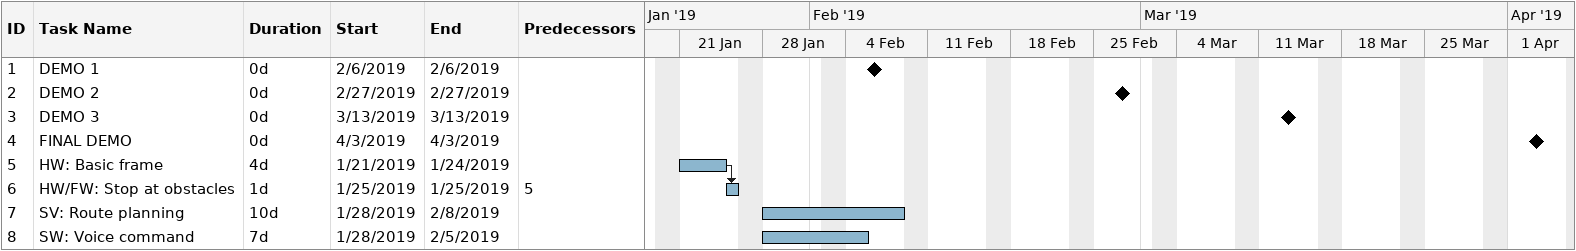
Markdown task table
| ID | Task | Duration | Start | Finish | Predecessors |
|---|---|---|---|---|---|
| 1 | DEMO 1 | 0d | 2019-02-06 | 2019-02-06 |  |
| 2 | DEMO 2 | 0d | 2019-02-27 | 2019-02-27 |  |
| 3 | DEMO 3 | 0d | 2019-03-13 | 2019-03-13 |  |
| 4 | FINAL DEMO | 0d | 2019-04-03 | 2019-04-03 |  |
| 5 | HW: Basic frame | 4d | 2019-01-21 | 2019-01-24 |  |
| 6 | HW/FW: Stop at obstacles | 1d | 2019-01-25 | 2019-01-25 | 5 |
| 7 | SV: Route planning | 10d | 2019-01-28 | 2019-02-08 |  |
| 8 | SW: Voice command | 7d | 2019-01-28 | 2019-02-05 |  |
